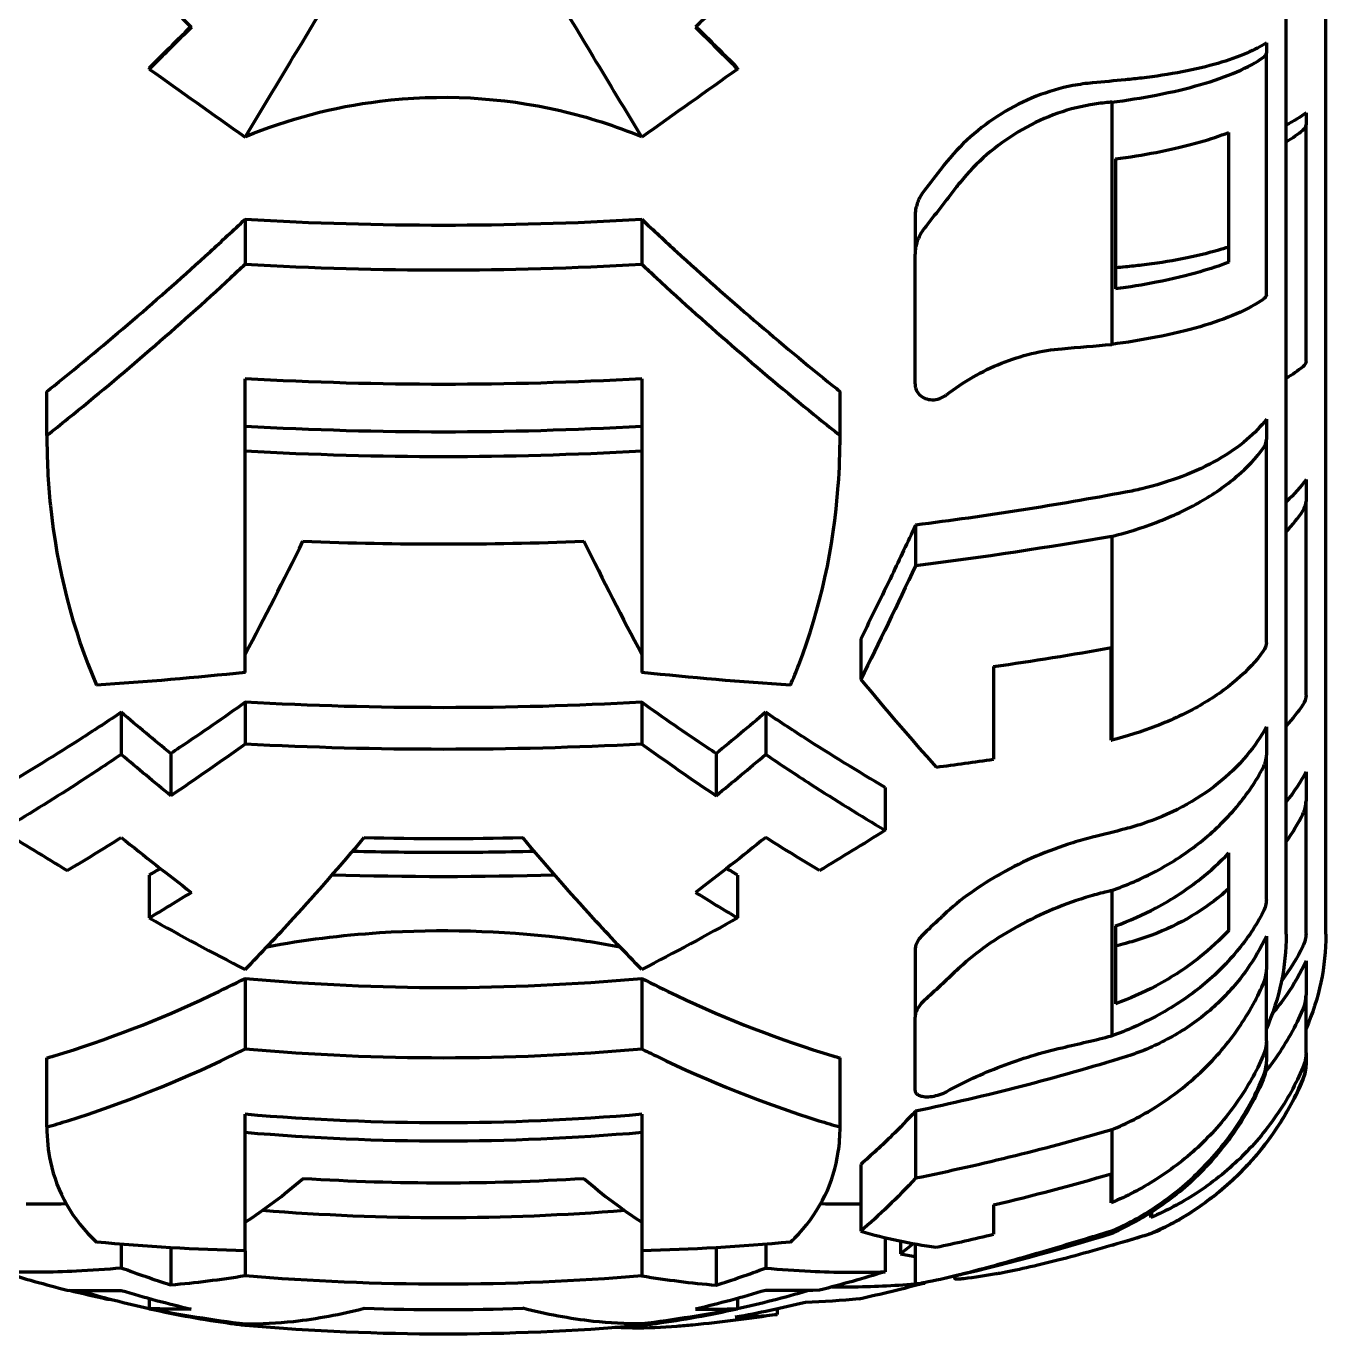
# Model space of a CAD drawing. Header units: millimetres. Extents: x 0 to 1189, y 0 to 841.
# Drawn here: x 374.2 to 406.97, y 267.15 to 300.11 of the extents above; entities that cross this region are included whole.
import ezdxf

# ---------------------------------------------------------------- set-up
doc = ezdxf.new("R2010")
doc.units = ezdxf.units.MM
doc.header["$LTSCALE"] = 0.75
doc.layers.add('Visible', color=7, linetype='Continuous', lineweight=70)

msp = doc.modelspace()

# ---------------------------------------------------------------- linework, layer by layer
at = {"layer": 'Visible', "extrusion": (0, 1, 0)}
for p, q in [((405.971, 277.223), (405.971, 338.531)), ((406.971, 277.223), (406.971, 338.531)), ((405.471, 299.694), (405.471, 299.435)), ((405.471, 293.341), (405.471, 299.435)), ((377.303, 299.059), (377.303, 299.033)), ((392.138, 299.059), (392.138, 299.033)), ((401.572, 298.198), (401.572, 292.093)), ((406.471, 297.931), (406.471, 297.624)), ((404.521, 294.164), (404.521, 297.436)), ((406.471, 291.662), (406.471, 297.624)), ((401.667, 296.767), (401.667, 293.492)), ((379.721, 295.247), (379.721, 294.112)), ((389.721, 295.247), (389.721, 294.112)), ((396.611, 295.318), (396.611, 294.368)), ((396.611, 291.098), (396.611, 294.368)), ((379.721, 283.823), (379.721, 291.223)), ((389.721, 291.223), (389.721, 283.823)), ((374.721, 289.795), (374.721, 290.906)), ((394.721, 289.795), (394.721, 290.906)), ((405.471, 290.206), (405.471, 289.694)), ((405.471, 284.58), (405.471, 289.694)), ((406.471, 288.685), (406.471, 288.133)), ((406.471, 283.247), (406.471, 288.133)), ((396.624, 287.537), (396.624, 286.514)), ((401.572, 287.253), (401.572, 282.116)), ((395.243, 284.665), (395.243, 283.647)), ((401.561, 282.114), (401.561, 284.448)), ((398.59, 283.972), (398.59, 281.635)), ((379.721, 283.071), (379.721, 282.017)), ((389.721, 283.071), (389.721, 282.017)), ((376.596, 282.818), (376.596, 281.756)), ((392.846, 282.818), (392.846, 281.756)), ((405.471, 282.448), (405.471, 281.734)), ((401.561, 282.114), (401.572, 282.116)), ((377.846, 281.778), (377.846, 280.716)), ((391.596, 281.778), (391.596, 280.716)), ((405.471, 278.1), (405.471, 281.734)), ((406.471, 281.317), (406.471, 280.574)), ((395.859, 280.925), (395.859, 279.844)), ((406.471, 277.243), (406.471, 280.574)), ((404.521, 277.319), (404.521, 279.276)), ((377.303, 278.715), (377.303, 277.633)), ((392.138, 278.715), (392.138, 277.633)), ((401.572, 278.327), (401.572, 274.661)), ((401.667, 277.433), (401.667, 275.467)), ((405.471, 277.179), (405.471, 276.332)), ((396.611, 276.821), (396.611, 275.134)), ((405.471, 274.534), (405.471, 276.332)), ((406.471, 276.55), (406.471, 275.688)), ((379.721, 276.112), (379.721, 274.334)), ((389.721, 276.112), (389.721, 274.334)), ((406.471, 274.238), (406.471, 275.688)), ((396.611, 273.287), (396.611, 275.134)), ((405.471, 274.534), (405.471, 274.018)), ((374.721, 272.365), (374.721, 274.106)), ((394.721, 272.365), (394.721, 274.106)), ((405.471, 273.952), (405.471, 274.018)), ((406.471, 274.238), (406.471, 273.952)), ((379.721, 269.243), (379.721, 272.684)), ((389.721, 272.684), (389.721, 269.243)), ((396.624, 272.764), (396.624, 271.071)), ((401.572, 272.293), (401.572, 270.458)), ((404.521, 272.035), (404.521, 272.041)), ((395.243, 271.423), (395.243, 269.738)), ((401.561, 270.455), (401.561, 271.187)), ((398.59, 270.399), (398.59, 269.661)), ((401.561, 270.455), (401.572, 270.458)), ((402.561, 270.086), (402.561, 270.215)), ((402.561, 270.086), (402.572, 270.09)), ((402.572, 270.222), (402.572, 270.09)), ((401.572, 269.743), (401.572, 269.679)), ((401.667, 269.728), (401.667, 269.722)), ((402.572, 269.679), (402.572, 269.679)), ((376.596, 269.407), (376.596, 268.809)), ((377.846, 269.32), (377.846, 268.377)), ((391.596, 269.32), (391.596, 268.377)), ((392.846, 269.407), (392.846, 268.809)), ((395.859, 269.574), (395.859, 268.716)), ((396.243, 269.488), (396.243, 269.171)), ((396.611, 269.417), (396.611, 268.407)), ((379.721, 269.243), (379.721, 268.612)), ((389.721, 269.243), (389.721, 268.612)), ((396.859, 268.442), (396.859, 268.432)), ((397.611, 268.606), (397.611, 268.544)), ((377.303, 268.042), (377.303, 267.785)), ((392.138, 268.042), (392.138, 267.785)), ((393.138, 267.778), (393.138, 267.64)), ((379.721, 267.399), (379.721, 267.368)), ((389.721, 267.399), (389.721, 267.368))]:
    msp.add_line(p, q, dxfattribs=at)
at = {"layer": 'Visible', "extrusion": (2e-16, 0, -1)}
for centre, radius, start, end in [((-400.08, 277.223), 5.891, 180, 203.777), ((-401.08, 277.223), 5.891, 180, 203.777), ((-404.471, 273.952), 1, 180, 202.8429), ((-405.471, 273.952), 1, 180, 202.8429), ((-399.595, 276.427), 7.375, 202.8429, 246.1946), ((-398.595, 276.427), 7.375, 202.8429, 216.5442), ((-384.721, 324.04), 56.914, 252.7771, 257.1282), ((-398.595, 276.427), 7.375, 245.3825, 246.1946), ((-385.721, 324.04), 56.914, 252.7771, 253.8212), ((-385.721, 324.04), 56.914, 264.6738, 265.0766)]:
    msp.add_arc(centre, radius, start, end, dxfattribs=at)
for centre, major_axis, ratio, start_param, end_param in [((385.181, 307.56), (31.993, 31.996), 0.010056, 1.795985, 1.829638), ((385.183, 307.565), (33.291, 33.294), 0.010083, 1.787169, 1.819835), ((384.26, 307.56), (-31.993, 31.996), 0.010056, 4.453548, 4.487201), ((384.722, 313.914), (-55.122, 0), 0.289334, 4.395159, 4.410897), ((393.109, 306.054), (39.333, 1.757), 0.213505, 1.363494, 1.366705), ((388.244, 308.734), (25.307, 35.573), 0.332619, 1.678005, 1.695279), ((388.225, 308.748), (26.362, 37.056), 0.332619, 1.678055, 1.70752), ((384.149, 309.568), (-55.807, 0.174), 0.29246, 4.387463, 4.392158), ((384.721, 318.268), (-55.123, 0), 0.570971, 4.39516, 4.49474), ((394.784, 306.477), (13.466, 39.341), 0.219742, 2.026269, 2.112835), ((384.193, 318.773), (54.32, 13.752), 0.601236, 1.803342, 1.872065), ((385.248, 318.773), (-54.32, 13.752), 0.601236, 4.41112, 4.479843), ((384.721, 315.949), (-55.091, 0), 0.599274, 4.621505, 4.803273), ((378.415, 308.386), (-28.232, 35.264), 0.423717, 4.243432, 4.282595), ((391.026, 308.386), (28.232, 35.264), 0.423717, 2.00059, 2.039753), ((382.968, 312.877), (29.613, 36.99), 0.423734, 2.154685, 2.211096), ((384.721, 315.95), (56.845, 0), 0.599274, 1.482724, 1.658869), ((378.451, 308.388), (-29.367, 36.684), 0.423763, 4.243748, 4.281395), ((384.722, 321.604), (-55.122, 0), 0.796721, 4.395159, 4.410897), ((386.309, 312.617), (-29.482, 36.827), 0.423746, 3.986564, 4.02832), ((392.622, 307.328), (36.716, 32.591), 0.48852, 1.898986, 1.940381), ((385.18, 311.304), (28.279, 35.325), 0.423751, 2.297367, 2.306376), ((384.261, 311.304), (-28.279, 35.325), 0.423751, 3.976809, 3.985819), ((384.721, 311.81), (-55.296, 0), 0.599274, 4.661572, 4.763206), ((385.183, 311.355), (29.425, 36.756), 0.423743, 2.263905, 2.296572), ((393.113, 299.953), (39.122, 6.958), 0.576895, 1.456239, 1.45945), ((388.243, 311.589), (13.347, 41.566), 0.590436, 2.313326, 2.3306), ((384.149, 319.734), (-55.797, 1.244), 0.805194, 4.37043, 4.375125), ((388.225, 311.638), (13.904, 43.299), 0.590424, 2.313366, 2.342831), ((384.721, 323.598), (-55.123, 0), 0.944479, 4.39516, 4.49474), ((394.784, 308.635), (5.643, 41.197), 0.363476, 2.665947, 2.752513), ((384.721, 322.708), (-55.091, 0), 0.955371, 4.629349, 4.795429), ((393.101, 296.92), (38.451, 11.864), 0.707413, 1.568755, 1.571965), ((394.113, 296.806), (38.427, 11.843), 0.706679, 1.56844, 1.571652), ((384.193, 323.128), (45.525, 32.669), 0.941727, 2.246573, 2.315296), ((385.248, 323.128), (-45.525, 32.669), 0.941727, 3.96789, 4.036612), ((395.784, 308.824), (4.747, 41.31), 0.369934, 2.790984, 2.811742), ((378.451, 313.085), (-13.312, 45.066), 0.675554, 3.572008, 3.609656), ((392.622, 314.787), (18.845, 45.334), 0.778782, 2.570328, 2.611723), ((389.225, 313.127), (-10.467, 44.256), 0.613565, 3.179417, 3.208882), ((382.968, 314.626), (13.425, 45.441), 0.675545, 2.826401, 2.882813), ((384.721, 322.71), (56.845, 0), 0.955371, 1.482724, 1.658869), ((393.622, 315.356), (15.821, 46.476), 0.790947, 2.654195, 2.69559), ((388.225, 313.092), (-8.567, 44.663), 0.622707, 3.110325, 3.13979), ((386.309, 314.372), (-13.365, 45.241), 0.675548, 3.314838, 3.356594), ((387.309, 314.411), (-11.093, 45.851), 0.686102, 3.241599, 3.283355), ((385.183, 313.816), (13.34, 45.154), 0.675548, 2.935629, 2.968295)]:
    msp.add_ellipse(centre, major_axis=major_axis, ratio=ratio, start_param=start_param, end_param=end_param, dxfattribs=at)
at = {"layer": 'Visible'}
for centre, major_axis, ratio, start_param, end_param in [((384.258, 307.565), (-33.291, 33.294), 0.010083, 1.787169, 1.819835), ((404.469, 299.435), (1.002, 0), 0.289308, -0.398394, -0.000025), ((405.469, 297.624), (1.002, 0), 0.341997, -0.398402, -0.000033), ((384.73, 307.674), (56.426, 0), 0.289318, -1.290881, -1.267704), ((404.469, 289.694), (1.002, 0), 0.57095, -0.398443, -0.000074), ((405.469, 288.133), (1.002, 0), 0.615642, -0.398453, -0.000084), ((379.901, 310.096), (12.991, 39.464), 0.235789, 4.07952, 4.170867), ((389.54, 310.096), (-12.991, 39.464), 0.235789, 2.112318, 2.203665), ((384.722, 315.442), (56.838, 0.001), 0.570946, -1.32431, -1.270019), ((386.473, 312.877), (-29.613, 36.99), 0.423734, 2.154685, 2.211096), ((390.99, 308.388), (29.367, 36.684), 0.423763, 4.243748, 4.281395), ((384.725, 312.875), (56.445, 0), 0.570958, -1.348929, -1.322622), ((404.469, 281.734), (1.002, 0), 0.796704, -0.39852, -0.000151), ((405.469, 280.574), (1.002, 0), 0.829024, -0.39854, -0.000171), ((376.819, 307.328), (-36.716, 32.591), 0.48852, 1.898986, 1.940381), ((383.132, 312.617), (29.482, 36.827), 0.423746, 3.986564, 4.02832), ((384.721, 313.487), (-56.484, 0), 0.599274, 1.53538, 1.606212), ((384.258, 311.355), (-29.425, 36.756), 0.423743, 2.263905, 2.296572), ((404.469, 276.332), (1.002, 0), 0.944471, -0.398711, -0.000342), ((405.469, 275.688), (1.002, 0), 0.961255, -0.398787, -0.000418), ((384.73, 317.568), (56.426, 0), 0.796711, -1.290886, -1.267708), ((404.469, 274.018), (1.002, 0.006), 0.999787, -0.404323, -0.005954), ((405.469, 273.952), (-1.002, 0.004), 0.999392, 2.746767, 3.145136), ((379.901, 309.985), (4.794, 41.27), 0.369362, 3.43502, 3.526367), ((389.54, 309.985), (-4.794, 41.27), 0.369362, 2.756818, 2.848165), ((384.722, 322.458), (56.838, 0.001), 0.944469, -1.324329, -1.270037), ((384.725, 321.339), (56.445, 0.001), 0.944474, -1.348937, -1.322629), ((376.819, 314.787), (-18.845, 45.334), 0.778782, 2.570328, 2.611723), ((390.99, 313.085), (13.312, 45.066), 0.675554, 3.572008, 3.609656), ((386.473, 314.626), (-13.425, 45.441), 0.675545, 2.826401, 2.882813), ((383.132, 314.372), (13.365, 45.241), 0.675548, 3.314838, 3.356594), ((377.819, 315.356), (-15.821, 46.476), 0.790947, 2.671822, 2.69559), ((384.132, 314.411), (11.093, 45.851), 0.686102, 3.241599, 3.244845), ((384.721, 321.725), (-56.484, 0), 0.955371, 1.53538, 1.606212), ((384.258, 313.816), (-13.34, 45.154), 0.675548, 2.935629, 2.968295), ((385.258, 313.932), (-11.072, 45.763), 0.686102, 3.008868, 3.041534)]:
    msp.add_ellipse(centre, major_axis=major_axis, ratio=ratio, start_param=start_param, end_param=end_param, dxfattribs=at)
for points, knots in [([(379.721, 297.317), (380.124, 297.987), (380.532, 298.664), (381.533, 300.327), (382.129, 301.316), (382.721, 302.3)], [-19.5470654, -19.5470654, -19.5470654, -19.5470654, -19.3224133, -19.3224133, -18.9996033, -18.9996033, -18.9996033, -18.9996033]), ([(389.721, 297.317), (389.317, 297.987), (388.909, 298.664), (387.908, 300.327), (387.312, 301.316), (386.721, 302.3)], [17.408031, 17.408031, 17.408031, 17.408031, 17.632683, 17.632683, 17.9554931, 17.9554931, 17.9554931, 17.9554931]), ([(405.471, 299.694), (405.338, 299.608), (405.172, 299.518), (404.757, 299.339), (404.502, 299.25), (403.987, 299.101), (403.681, 299.027), (403.022, 298.9), (402.669, 298.846), (402.201, 298.79), (402.061, 298.775), (401.916, 298.761)], [2.8500439, 2.8500439, 2.8500439, 2.8500439, 2.9462515, 2.9462515, 3.0553759, 3.0553759, 3.1644386, 3.1644386, 3.2735014, 3.2735014, 3.3166644, 3.3166644, 3.3166644, 3.3166644]), ([(401.572, 298.198), (401.945, 298.245), (402.33, 298.306), (403.105, 298.456), (403.488, 298.548), (404.131, 298.734), (404.451, 298.845), (404.994, 299.081), (405.22, 299.204), (405.392, 299.323)], [-4.0816675, -4.0816675, -4.0816675, -4.0816675, -3.9618291, -3.9618291, -3.8252836, -3.8252836, -3.6886674, -3.6886674, -3.5563533, -3.5563533, -3.5563533, -3.5563533]), ([(401.09, 298.685), (400.925, 298.67), (400.759, 298.647), (399.963, 298.494), (399.349, 298.253), (398.234, 297.562), (397.742, 297.121), (397.327, 296.592), (397.314, 296.575), (397.301, 296.558)], [2.3633104, 2.3633104, 2.3633104, 2.3633104, 2.4153862, 2.4153862, 2.6142476, 2.6142476, 2.8105093, 2.8105093, 2.8169655, 2.8169655, 2.8169655, 2.8169655]), ([(379.729, 297.332), (380.803, 297.775), (381.942, 298.078), (384.637, 298.41), (386.177, 298.329), (388.368, 297.823), (389.054, 297.604), (389.712, 297.332)], [-4.6014627, -4.6014627, -4.6014627, -4.6014627, -4.2919798, -4.2919798, -3.8917813, -3.8917813, -3.7013752, -3.7013752, -3.7013752, -3.7013752]), ([(401.449, 298.187), (401.309, 298.174), (401.17, 298.156), (400.398, 298.021), (399.78, 297.789), (398.655, 297.115), (398.156, 296.682), (397.716, 296.137), (397.687, 296.1), (397.658, 296.063)], [2.3628766, 2.3628766, 2.3628766, 2.3628766, 2.4067943, 2.4067943, 2.6057136, 2.6057136, 2.8021395, 2.8021395, 2.8164491, 2.8164491, 2.8164491, 2.8164491]), ([(406.471, 297.931), (406.338, 297.828), (406.172, 297.723), (405.975, 297.622), (405.973, 297.621), (405.971, 297.62)], [2.85004391, 2.85004391, 2.85004391, 2.85004391, 2.94625152, 2.94625152, 2.94736491, 2.94736491, 2.94736491, 2.94736491]), ([(401.667, 296.767), (402.011, 296.812), (402.361, 296.868), (403.105, 297.012), (403.489, 297.105), (404.054, 297.268), (404.297, 297.349), (404.521, 297.436)], [-4.069161, -4.069161, -4.069161, -4.069161, -3.9594341, -3.9594341, -3.8229021, -3.8229021, -3.7194059, -3.7194059, -3.7194059, -3.7194059]), ([(396.843, 295.965), (396.807, 295.918), (396.774, 295.869), (396.695, 295.727), (396.658, 295.631), (396.623, 295.476), (396.615, 295.42), (396.612, 295.364), (396.612, 295.348), (396.611, 295.333), (396.611, 295.318)], [0.57879869, 0.57879869, 0.57879869, 0.57879869, 0.59663945, 0.59663945, 0.62828561, 0.62828561, 0.64611018, 0.64611018, 0.64611018, 0.65098718, 0.65098718, 0.65098718, 0.65098718]), ([(374.721, 290.906), (374.781, 290.954), (374.841, 291.002), (376.225, 292.113), (377.548, 293.25), (379.132, 294.698), (379.428, 294.971), (379.721, 295.247)], [17.4746476, 17.4746476, 17.4746476, 17.4746476, 17.4981244, 17.4981244, 18.0162376, 18.0162376, 18.1360299, 18.1360299, 18.1360299, 18.1360299]), ([(379.721, 295.247), (381.438, 295.147), (383.131, 295.1), (386.311, 295.1), (388.003, 295.147), (389.721, 295.247)], [18.0059202, 18.0059202, 18.0059202, 18.0059202, 18.4829061, 18.4829061, 18.9598921, 18.9598921, 18.9598921, 18.9598921]), ([(389.721, 295.247), (390.014, 294.971), (390.309, 294.698), (391.893, 293.25), (393.216, 292.113), (394.601, 291.002), (394.661, 290.954), (394.721, 290.906)], [16.6833676, 16.6833676, 16.6833676, 16.6833676, 16.8031599, 16.8031599, 17.3212731, 17.3212731, 17.3447499, 17.3447499, 17.3447499, 17.3447499]), ([(396.843, 295.01), (396.808, 294.965), (396.776, 294.918), (396.697, 294.778), (396.659, 294.683), (396.623, 294.527), (396.615, 294.468), (396.612, 294.41), (396.612, 294.396), (396.611, 294.382), (396.611, 294.368)], [0.57737749, 0.57737749, 0.57737749, 0.57737749, 0.59475126, 0.59475126, 0.62625191, 0.62625191, 0.6448508, 0.6448508, 0.6448508, 0.64934479, 0.64934479, 0.64934479, 0.64934479]), ([(404.521, 294.547), (404.428, 294.517), (404.335, 294.487), (403.984, 294.386), (403.678, 294.312), (403.019, 294.184), (402.666, 294.13), (402.198, 294.074), (402.059, 294.059), (401.916, 294.045)], [3.0257977, 3.0257977, 3.0257977, 3.0257977, 3.0657466, 3.0657466, 3.1748762, 3.1748762, 3.2840059, 3.2840059, 3.3268295, 3.3268295, 3.3268295, 3.3268295]), ([(374.721, 289.795), (374.898, 289.936), (375.074, 290.078), (376.635, 291.342), (378.017, 292.539), (379.48, 293.888), (379.6, 294), (379.721, 294.112)], [-6.0159843, -6.0159843, -6.0159843, -6.0159843, -5.9467443, -5.9467443, -5.4053806, -5.4053806, -5.3566078, -5.3566078, -5.3566078, -5.3566078]), ([(379.721, 294.112), (381.438, 294.016), (383.128, 293.97), (386.313, 293.97), (388.003, 294.016), (389.721, 294.112)], [-6.920639, -6.920639, -6.920639, -6.920639, -6.4429476, -6.4429476, -5.9652563, -5.9652563, -5.9652563, -5.9652563]), ([(389.721, 294.112), (389.841, 294), (389.961, 293.888), (391.425, 292.539), (392.806, 291.342), (394.367, 290.078), (394.544, 289.936), (394.721, 289.795)], [-6.7908419, -6.7908419, -6.7908419, -6.7908419, -6.742069, -6.742069, -6.2007054, -6.2007054, -6.1314654, -6.1314654, -6.1314654, -6.1314654]), ([(404.521, 294.164), (404.296, 294.076), (404.051, 293.995), (403.484, 293.83), (403.101, 293.737), (402.358, 293.593), (402.009, 293.537), (401.667, 293.492)], [-0.6503544, -0.6503544, -0.6503544, -0.6503544, -0.5458766, -0.5458766, -0.409261, -0.409261, -0.2999653, -0.2999653, -0.2999653, -0.2999653]), ([(405.392, 293.228), (405.219, 293.107), (404.991, 292.982), (404.444, 292.743), (404.123, 292.631), (403.478, 292.444), (403.095, 292.351), (402.324, 292.201), (401.942, 292.14), (401.572, 292.093)], [-0.8176817, -0.8176817, -0.8176817, -0.8176817, -0.683213, -0.683213, -0.5456153, -0.5456153, -0.4089137, -0.4089137, -0.2898807, -0.2898807, -0.2898807, -0.2898807]), ([(405.471, 293.341), (405.471, 293.305), (405.441, 293.262), (405.393, 293.228), (405.393, 293.228), (405.392, 293.228)], [0.44681284, 0.44681284, 0.44681284, 0.44681284, 0.48438099, 0.48438099, 0.4848196, 0.4848196, 0.4848196, 0.4848196]), ([(397.405, 290.822), (397.827, 291.15), (398.295, 291.42), (399.288, 291.817), (399.804, 291.941), (400.32, 291.984)], [-0.3219243, -0.3219243, -0.3219243, -0.3219243, -0.1609373, -0.1609373, 0, 0, 0, 0]), ([(406.471, 291.662), (406.471, 291.619), (406.441, 291.569), (406.393, 291.529), (406.393, 291.528), (406.392, 291.528)], [0.44681284, 0.44681284, 0.44681284, 0.44681284, 0.48438099, 0.48438099, 0.4848196, 0.4848196, 0.4848196, 0.4848196]), ([(389.721, 291.223), (388.004, 291.129), (386.316, 291.084), (383.125, 291.084), (381.437, 291.129), (379.721, 291.223)], [-20.2998931, -20.2998931, -20.2998931, -20.2998931, -19.8212787, -19.8212787, -19.3426644, -19.3426644, -19.3426644, -19.3426644]), ([(396.611, 291.098), (396.611, 291.065), (396.615, 291.034), (396.633, 290.962), (396.649, 290.923), (396.703, 290.839), (396.745, 290.798), (396.842, 290.737), (396.895, 290.717), (397.012, 290.695), (397.075, 290.694), (397.207, 290.716), (397.274, 290.74), (397.359, 290.789), (397.383, 290.805), (397.405, 290.822)], [0.0011854, 0.0011854, 0.0011854, 0.0011854, 0.0118921, 0.0118921, 0.0261366, 0.0261366, 0.045713, 0.045713, 0.0638758, 0.0638758, 0.0833592, 0.0833592, 0.1044028, 0.1044028, 0.1129139, 0.1129139, 0.1129139, 0.1129139]), ([(405.471, 290.206), (405.338, 290.035), (405.172, 289.859), (404.757, 289.505), (404.502, 289.33), (403.987, 289.036), (403.681, 288.89), (403.022, 288.639), (402.669, 288.533), (402.201, 288.422), (402.061, 288.392), (401.916, 288.365)], [2.8500439, 2.8500439, 2.8500439, 2.8500439, 2.9462515, 2.9462515, 3.0553759, 3.0553759, 3.1644386, 3.1644386, 3.2735014, 3.2735014, 3.3166644, 3.3166644, 3.3166644, 3.3166644]), ([(374.721, 289.795), (374.721, 289.2), (374.75, 288.61), (374.974, 286.439), (375.362, 284.921), (375.971, 283.504)], [11.8642356, 11.8642356, 11.8642356, 11.8642356, 12.0649624, 12.0649624, 12.6112644, 12.6112644, 12.6112644, 12.6112644]), ([(389.721, 290.023), (388.004, 289.928), (386.316, 289.882), (383.125, 289.882), (381.437, 289.928), (379.721, 290.023)], [-19.817453, -19.817453, -19.817453, -19.817453, -19.3387186, -19.3387186, -18.8599842, -18.8599842, -18.8599842, -18.8599842]), ([(393.471, 283.504), (393.544, 283.673), (393.613, 283.845), (394.229, 285.442), (394.561, 286.958), (394.706, 288.953), (394.721, 289.373), (394.721, 289.795)], [1.4412238, 1.4412238, 1.4412238, 1.4412238, 1.506827, 1.506827, 2.0457096, 2.0457096, 2.1881347, 2.1881347, 2.1881347, 2.1881347]), ([(401.572, 287.253), (401.945, 287.347), (402.33, 287.466), (403.105, 287.762), (403.488, 287.944), (404.131, 288.312), (404.451, 288.531), (404.994, 288.995), (405.22, 289.239), (405.392, 289.473)], [0.2897036, 0.2897036, 0.2897036, 0.2897036, 0.409542, 0.409542, 0.5460875, 0.5460875, 0.6827036, 0.6827036, 0.8150178, 0.8150178, 0.8150178, 0.8150178]), ([(389.721, 289.398), (388.005, 289.304), (386.318, 289.259), (383.124, 289.259), (381.436, 289.304), (379.721, 289.398)], [-7.07885, -7.07885, -7.07885, -7.07885, -6.5997659, -6.5997659, -6.1206818, -6.1206818, -6.1206818, -6.1206818]), ([(406.471, 288.685), (406.338, 288.5), (406.172, 288.31), (405.975, 288.129), (405.973, 288.127), (405.971, 288.125)], [2.85004391, 2.85004391, 2.85004391, 2.85004391, 2.94625152, 2.94625152, 2.94736491, 2.94736491, 2.94736491, 2.94736491]), ([(396.624, 287.537), (396.423, 287.106), (396.225, 286.685), (395.773, 285.743), (395.51, 285.204), (395.243, 284.665)], [5.2353136, 5.2353136, 5.2353136, 5.2353136, 5.3879579, 5.3879579, 5.5883827, 5.5883827, 5.5883827, 5.5883827]), ([(381.179, 287.13), (382.39, 287.084), (383.577, 287.061), (385.864, 287.061), (387.051, 287.084), (388.262, 287.13)], [-20.3932221, -20.3932221, -20.3932221, -20.3932221, -20.0502167, -20.0502167, -19.7072114, -19.7072114, -19.7072114, -19.7072114]), ([(405.471, 284.58), (405.471, 284.509), (405.441, 284.425), (405.393, 284.358), (405.393, 284.357), (405.392, 284.356)], [0.44681284, 0.44681284, 0.44681284, 0.44681284, 0.48438099, 0.48438099, 0.4848196, 0.4848196, 0.4848196, 0.4848196]), ([(405.392, 284.356), (405.219, 284.119), (404.991, 283.87), (404.444, 283.4), (404.123, 283.179), (403.478, 282.809), (403.095, 282.625), (402.324, 282.329), (401.942, 282.211), (401.572, 282.116)], [3.5813627, 3.5813627, 3.5813627, 3.5813627, 3.7158313, 3.7158313, 3.8534291, 3.8534291, 3.9901307, 3.9901307, 4.1091636, 4.1091636, 4.1091636, 4.1091636]), ([(406.471, 283.247), (406.471, 283.17), (406.441, 283.079), (406.393, 283.007), (406.393, 283.006), (406.392, 283.006)], [0.44681284, 0.44681284, 0.44681284, 0.44681284, 0.48438099, 0.48438099, 0.4848196, 0.4848196, 0.4848196, 0.4848196]), ([(379.721, 283.071), (379.175, 282.681), (378.623, 282.298), (377.994, 281.877), (377.92, 281.827), (377.846, 281.778)], [6.4700001, 6.4700001, 6.4700001, 6.4700001, 6.693301, 6.693301, 6.7232545, 6.7232545, 6.7232545, 6.7232545]), ([(391.596, 281.778), (391.521, 281.827), (391.447, 281.877), (390.818, 282.298), (390.266, 282.681), (389.721, 283.071)], [5.3380025, 5.3380025, 5.3380025, 5.3380025, 5.367956, 5.367956, 5.5912569, 5.5912569, 5.5912569, 5.5912569]), ([(376.596, 282.818), (376.274, 282.602), (375.95, 282.39), (374.946, 281.744), (374.263, 281.324), (373.582, 280.925)], [6.6749509, 6.6749509, 6.6749509, 6.6749509, 6.8062552, 6.8062552, 7.0814117, 7.0814117, 7.0814117, 7.0814117]), ([(395.859, 280.925), (395.178, 281.324), (394.495, 281.744), (393.491, 282.39), (393.168, 282.602), (392.846, 282.818)], [4.947867, 4.947867, 4.947867, 4.947867, 5.2230235, 5.2230235, 5.3543278, 5.3543278, 5.3543278, 5.3543278]), ([(405.471, 282.448), (405.338, 282.21), (405.172, 281.963), (404.757, 281.469), (404.502, 281.225), (403.987, 280.815), (403.681, 280.611), (403.022, 280.26), (402.669, 280.113), (402.201, 279.958), (402.061, 279.917), (401.916, 279.879)], [2.8500439, 2.8500439, 2.8500439, 2.8500439, 2.9462515, 2.9462515, 3.0553759, 3.0553759, 3.1644386, 3.1644386, 3.2735014, 3.2735014, 3.3166644, 3.3166644, 3.3166644, 3.3166644]), ([(376.596, 281.756), (376.22, 281.502), (375.843, 281.253), (374.838, 280.606), (374.21, 280.216), (373.582, 279.844)], [-5.6143586, -5.6143586, -5.6143586, -5.6143586, -5.4611539, -5.4611539, -5.2078164, -5.2078164, -5.2078164, -5.2078164]), ([(392.846, 281.756), (393.221, 281.502), (393.598, 281.253), (394.603, 280.606), (395.231, 280.216), (395.859, 279.844)], [6.940353, 6.940353, 6.940353, 6.940353, 7.0935578, 7.0935578, 7.3468953, 7.3468953, 7.3468953, 7.3468953]), ([(401.572, 278.327), (401.945, 278.458), (402.33, 278.624), (403.105, 279.037), (403.488, 279.292), (404.131, 279.805), (404.451, 280.11), (404.994, 280.758), (405.22, 281.099), (405.392, 281.424)], [-4.0816675, -4.0816675, -4.0816675, -4.0816675, -3.9618291, -3.9618291, -3.8252836, -3.8252836, -3.6886674, -3.6886674, -3.5563533, -3.5563533, -3.5563533, -3.5563533]), ([(406.471, 281.317), (406.338, 281.069), (406.172, 280.813), (405.975, 280.569), (405.973, 280.566), (405.971, 280.563)], [2.85004391, 2.85004391, 2.85004391, 2.85004391, 2.94625152, 2.94625152, 2.94736491, 2.94736491, 2.94736491, 2.94736491]), ([(379.721, 276.334), (380.124, 276.748), (380.532, 277.18), (381.533, 278.275), (382.129, 278.957), (382.721, 279.659)], [-19.5470654, -19.5470654, -19.5470654, -19.5470654, -19.3224133, -19.3224133, -18.9996033, -18.9996033, -18.9996033, -18.9996033]), ([(389.721, 276.334), (389.317, 276.748), (388.909, 277.18), (387.908, 278.275), (387.312, 278.957), (386.721, 279.659)], [17.408031, 17.408031, 17.408031, 17.408031, 17.632683, 17.632683, 17.9554931, 17.9554931, 17.9554931, 17.9554931]), ([(401.09, 279.668), (400.925, 279.627), (400.759, 279.581), (399.963, 279.336), (399.349, 279.073), (398.234, 278.448), (397.742, 278.093), (397.327, 277.702), (397.314, 277.69), (397.301, 277.677)], [2.3633104, 2.3633104, 2.3633104, 2.3633104, 2.4153862, 2.4153862, 2.6142476, 2.6142476, 2.8105093, 2.8105093, 2.8169655, 2.8169655, 2.8169655, 2.8169655]), ([(387.016, 279.31), (386.235, 279.291), (385.468, 279.281), (383.973, 279.281), (383.206, 279.291), (382.425, 279.31)], [-19.5628767, -19.5628767, -19.5628767, -19.5628767, -19.3387186, -19.3387186, -19.1145606, -19.1145606, -19.1145606, -19.1145606]), ([(401.667, 277.433), (402.011, 277.559), (402.361, 277.713), (403.105, 278.109), (403.489, 278.364), (404.054, 278.815), (404.297, 279.037), (404.521, 279.276)], [-4.069161, -4.069161, -4.069161, -4.069161, -3.9594341, -3.9594341, -3.8229021, -3.8229021, -3.7194059, -3.7194059, -3.7194059, -3.7194059]), ([(401.449, 278.296), (401.309, 278.262), (401.17, 278.224), (400.398, 277.996), (399.78, 277.739), (398.655, 277.123), (398.156, 276.771), (397.716, 276.367), (397.687, 276.34), (397.658, 276.312)], [2.3628766, 2.3628766, 2.3628766, 2.3628766, 2.4067943, 2.4067943, 2.6057136, 2.6057136, 2.8021395, 2.8021395, 2.8164491, 2.8164491, 2.8164491, 2.8164491]), ([(404.521, 278.373), (404.428, 278.289), (404.335, 278.209), (403.984, 277.928), (403.678, 277.724), (403.019, 277.372), (402.666, 277.224), (402.198, 277.07), (402.059, 277.028), (401.916, 276.991)], [3.0257977, 3.0257977, 3.0257977, 3.0257977, 3.0657466, 3.0657466, 3.1748762, 3.1748762, 3.2840059, 3.2840059, 3.3268295, 3.3268295, 3.3268295, 3.3268295]), ([(405.471, 278.1), (405.471, 278), (405.441, 277.882), (405.393, 277.789), (405.393, 277.788), (405.392, 277.787)], [0.44681284, 0.44681284, 0.44681284, 0.44681284, 0.48438099, 0.48438099, 0.4848196, 0.4848196, 0.4848196, 0.4848196]), ([(405.392, 277.787), (405.219, 277.456), (404.991, 277.109), (404.444, 276.453), (404.123, 276.144), (403.478, 275.628), (403.095, 275.372), (402.324, 274.959), (401.942, 274.793), (401.572, 274.661)], [-0.8176817, -0.8176817, -0.8176817, -0.8176817, -0.683213, -0.683213, -0.5456153, -0.5456153, -0.4089137, -0.4089137, -0.2898807, -0.2898807, -0.2898807, -0.2898807]), ([(380.274, 276.91), (381.186, 277.081), (382.139, 277.201), (384.637, 277.362), (386.177, 277.319), (388.175, 277.079), (388.678, 277.002), (389.167, 276.91)], [-4.5495957, -4.5495957, -4.5495957, -4.5495957, -4.2919798, -4.2919798, -3.8917813, -3.8917813, -3.7533639, -3.7533639, -3.7533639, -3.7533639]), ([(396.843, 277.246), (396.807, 277.212), (396.774, 277.177), (396.695, 277.08), (396.658, 277.016), (396.623, 276.918), (396.615, 276.883), (396.612, 276.848), (396.612, 276.839), (396.611, 276.83), (396.611, 276.821)], [0.57879869, 0.57879869, 0.57879869, 0.57879869, 0.59663945, 0.59663945, 0.62828561, 0.62828561, 0.64611018, 0.64611018, 0.64611018, 0.65098718, 0.65098718, 0.65098718, 0.65098718]), ([(404.521, 277.319), (404.296, 277.077), (404.051, 276.852), (403.484, 276.398), (403.101, 276.143), (402.358, 275.747), (402.009, 275.593), (401.667, 275.467)], [-0.6503544, -0.6503544, -0.6503544, -0.6503544, -0.5458766, -0.5458766, -0.409261, -0.409261, -0.2999653, -0.2999653, -0.2999653, -0.2999653]), ([(406.471, 277.243), (406.471, 277.139), (406.441, 277.017), (406.393, 276.92), (406.393, 276.919), (406.392, 276.918)], [0.44681284, 0.44681284, 0.44681284, 0.44681284, 0.48438099, 0.48438099, 0.4848196, 0.4848196, 0.4848196, 0.4848196]), ([(405.471, 277.179), (405.338, 276.896), (405.172, 276.604), (404.757, 276.018), (404.502, 275.729), (403.987, 275.243), (403.681, 275.002), (403.022, 274.586), (402.669, 274.411), (402.201, 274.227), (402.061, 274.178), (401.916, 274.133)], [2.8500439, 2.8500439, 2.8500439, 2.8500439, 2.9462515, 2.9462515, 3.0553759, 3.0553759, 3.1644386, 3.1644386, 3.2735014, 3.2735014, 3.3166644, 3.3166644, 3.3166644, 3.3166644]), ([(406.471, 276.55), (406.338, 276.262), (406.172, 275.965), (405.866, 275.525), (405.746, 275.371), (405.621, 275.226)], [2.8500439, 2.8500439, 2.8500439, 2.8500439, 2.9462515, 2.9462515, 3.0012922, 3.0012922, 3.0012922, 3.0012922]), ([(374.721, 274.106), (374.781, 274.123), (374.841, 274.141), (376.225, 274.555), (377.548, 275.067), (379.132, 275.816), (379.428, 275.961), (379.721, 276.112)], [17.4739176, 17.4739176, 17.4739176, 17.4739176, 17.4973944, 17.4973944, 18.0155075, 18.0155075, 18.1352998, 18.1352998, 18.1352998, 18.1352998]), ([(379.721, 276.112), (381.438, 275.956), (383.131, 275.881), (386.311, 275.881), (388.003, 275.956), (389.721, 276.112)], [18.0059202, 18.0059202, 18.0059202, 18.0059202, 18.4829061, 18.4829061, 18.9598921, 18.9598921, 18.9598921, 18.9598921]), ([(389.721, 276.112), (390.014, 275.961), (390.309, 275.816), (391.893, 275.067), (393.216, 274.555), (394.601, 274.141), (394.661, 274.123), (394.721, 274.106)], [16.6833676, 16.6833676, 16.6833676, 16.6833676, 16.8031599, 16.8031599, 17.3212731, 17.3212731, 17.3447499, 17.3447499, 17.3447499, 17.3447499]), ([(401.572, 272.293), (401.945, 272.449), (402.33, 272.646), (403.105, 273.135), (403.488, 273.437), (404.131, 274.045), (404.451, 274.408), (404.994, 275.175), (405.22, 275.579), (405.392, 275.965)], [0.2897036, 0.2897036, 0.2897036, 0.2897036, 0.409542, 0.409542, 0.5460875, 0.5460875, 0.6827036, 0.6827036, 0.8150178, 0.8150178, 0.8150178, 0.8150178]), ([(396.843, 275.551), (396.808, 275.519), (396.776, 275.486), (396.697, 275.391), (396.659, 275.329), (396.623, 275.23), (396.615, 275.194), (396.612, 275.159), (396.612, 275.151), (396.611, 275.142), (396.611, 275.134)], [0.57737749, 0.57737749, 0.57737749, 0.57737749, 0.59475126, 0.59475126, 0.62625191, 0.62625191, 0.6448508, 0.6448508, 0.6448508, 0.64934479, 0.64934479, 0.64934479, 0.64934479]), ([(405.451, 273.755), (405.546, 273.875), (405.639, 273.999), (405.994, 274.51), (406.22, 274.921), (406.392, 275.314)], [0.6390749, 0.6390749, 0.6390749, 0.6390749, 0.6827036, 0.6827036, 0.8150178, 0.8150178, 0.8150178, 0.8150178]), ([(374.721, 272.365), (374.898, 272.416), (375.074, 272.469), (376.635, 272.954), (378.017, 273.504), (379.48, 274.214), (379.6, 274.273), (379.721, 274.334)], [-6.0159843, -6.0159843, -6.0159843, -6.0159843, -5.9467443, -5.9467443, -5.4053806, -5.4053806, -5.3566078, -5.3566078, -5.3566078, -5.3566078]), ([(379.721, 274.334), (381.438, 274.183), (383.128, 274.112), (386.313, 274.112), (388.003, 274.183), (389.721, 274.334)], [-6.920639, -6.920639, -6.920639, -6.920639, -6.4429476, -6.4429476, -5.9652563, -5.9652563, -5.9652563, -5.9652563]), ([(389.721, 274.334), (389.841, 274.273), (389.961, 274.214), (391.425, 273.504), (392.806, 272.954), (394.367, 272.469), (394.544, 272.416), (394.721, 272.365)], [-6.7900934, -6.7900934, -6.7900934, -6.7900934, -6.7413206, -6.7413206, -6.1999569, -6.1999569, -6.1307169, -6.1307169, -6.1307169, -6.1307169]), ([(397.405, 273.256), (397.827, 273.491), (398.295, 273.709), (399.288, 274.087), (399.804, 274.244), (400.32, 274.362)], [-0.3219243, -0.3219243, -0.3219243, -0.3219243, -0.1609373, -0.1609373, 0, 0, 0, 0]), ([(405.471, 274.534), (405.471, 274.416), (405.441, 274.276), (405.393, 274.166), (405.393, 274.164), (405.392, 274.163)], [0.44681284, 0.44681284, 0.44681284, 0.44681284, 0.48438099, 0.48438099, 0.4848196, 0.4848196, 0.4848196, 0.4848196]), ([(405.392, 274.163), (405.219, 273.771), (404.991, 273.36), (404.444, 272.581), (404.123, 272.216), (403.478, 271.603), (403.095, 271.3), (402.324, 270.81), (401.942, 270.614), (401.572, 270.458)], [3.5813627, 3.5813627, 3.5813627, 3.5813627, 3.7158313, 3.7158313, 3.8534291, 3.8534291, 3.9901307, 3.9901307, 4.1091636, 4.1091636, 4.1091636, 4.1091636]), ([(406.471, 274.238), (406.471, 274.117), (406.441, 273.976), (406.393, 273.863), (406.393, 273.862), (406.392, 273.861)], [0.44681284, 0.44681284, 0.44681284, 0.44681284, 0.48438099, 0.48438099, 0.4848196, 0.4848196, 0.4848196, 0.4848196]), ([(401.572, 269.743), (401.945, 269.908), (402.33, 270.116), (403.105, 270.634), (403.488, 270.954), (404.131, 271.598), (404.451, 271.981), (404.994, 272.794), (405.22, 273.221), (405.392, 273.63)], [-4.0816675, -4.0816675, -4.0816675, -4.0816675, -3.9618291, -3.9618291, -3.8252836, -3.8252836, -3.6886674, -3.6886674, -3.5563533, -3.5563533, -3.5563533, -3.5563533]), ([(406.392, 273.861), (406.219, 273.461), (405.991, 273.043), (405.444, 272.251), (405.123, 271.879), (404.478, 271.255), (404.095, 270.947), (403.324, 270.448), (402.942, 270.249), (402.572, 270.09)], [3.5813627, 3.5813627, 3.5813627, 3.5813627, 3.7158313, 3.7158313, 3.8534291, 3.8534291, 3.9901307, 3.9901307, 4.1091636, 4.1091636, 4.1091636, 4.1091636]), ([(396.611, 273.287), (396.611, 273.27), (396.615, 273.254), (396.633, 273.218), (396.649, 273.2), (396.703, 273.163), (396.745, 273.147), (396.842, 273.129), (396.895, 273.126), (397.012, 273.131), (397.075, 273.14), (397.207, 273.171), (397.274, 273.193), (397.359, 273.231), (397.383, 273.243), (397.405, 273.256)], [0.0011854, 0.0011854, 0.0011854, 0.0011854, 0.0118921, 0.0118921, 0.0261366, 0.0261366, 0.045713, 0.045713, 0.0638758, 0.0638758, 0.0833592, 0.0833592, 0.1044028, 0.1044028, 0.1129139, 0.1129139, 0.1129139, 0.1129139]), ([(402.572, 269.679), (402.945, 269.844), (403.33, 270.052), (404.105, 270.57), (404.488, 270.889), (405.131, 271.533), (405.451, 271.916), (405.994, 272.728), (406.22, 273.156), (406.392, 273.564)], [-4.0816675, -4.0816675, -4.0816675, -4.0816675, -3.9618291, -3.9618291, -3.8252836, -3.8252836, -3.6886674, -3.6886674, -3.5563533, -3.5563533, -3.5563533, -3.5563533]), ([(389.721, 272.684), (388.004, 272.538), (386.316, 272.467), (383.125, 272.467), (381.437, 272.538), (379.721, 272.684)], [-20.2998931, -20.2998931, -20.2998931, -20.2998931, -19.8212787, -19.8212787, -19.3426644, -19.3426644, -19.3426644, -19.3426644]), ([(396.624, 272.764), (396.423, 272.547), (396.225, 272.341), (395.773, 271.896), (395.51, 271.654), (395.243, 271.423)], [5.2353136, 5.2353136, 5.2353136, 5.2353136, 5.3879579, 5.3879579, 5.5883827, 5.5883827, 5.5883827, 5.5883827]), ([(374.721, 272.365), (374.721, 272.062), (374.75, 271.769), (374.974, 270.718), (375.362, 270.04), (375.971, 269.461)], [11.8642356, 11.8642356, 11.8642356, 11.8642356, 12.0649624, 12.0649624, 12.6112644, 12.6112644, 12.6112644, 12.6112644]), ([(393.471, 269.461), (393.544, 269.531), (393.613, 269.602), (394.229, 270.269), (394.561, 270.959), (394.706, 271.94), (394.721, 272.15), (394.721, 272.365)], [1.4412238, 1.4412238, 1.4412238, 1.4412238, 1.506827, 1.506827, 2.0457096, 2.0457096, 2.1881347, 2.1881347, 2.1881347, 2.1881347]), ([(389.721, 272.223), (388.005, 272.076), (386.318, 272.005), (383.124, 272.005), (381.436, 272.076), (379.721, 272.223)], [-7.07885, -7.07885, -7.07885, -7.07885, -6.5997659, -6.5997659, -6.1206818, -6.1206818, -6.1206818, -6.1206818]), ([(401.667, 269.728), (402.011, 269.886), (402.361, 270.079), (403.105, 270.576), (403.489, 270.896), (404.054, 271.462), (404.297, 271.741), (404.521, 272.041)], [-4.069161, -4.069161, -4.069161, -4.069161, -3.9594341, -3.9594341, -3.8229021, -3.8229021, -3.7194059, -3.7194059, -3.7194059, -3.7194059]), ([(381.179, 271.068), (382.39, 270.995), (383.577, 270.959), (385.864, 270.959), (387.051, 270.995), (388.262, 271.068)], [-20.3932221, -20.3932221, -20.3932221, -20.3932221, -20.0502167, -20.0502167, -19.7072114, -19.7072114, -19.7072114, -19.7072114]), ([(401.449, 269.705), (401.309, 269.662), (401.17, 269.619), (400.398, 269.384), (399.78, 269.201), (398.655, 268.878), (398.156, 268.742), (397.716, 268.632), (397.687, 268.625), (397.658, 268.618)], [2.3628766, 2.3628766, 2.3628766, 2.3628766, 2.4067943, 2.4067943, 2.6057136, 2.6057136, 2.8021395, 2.8021395, 2.8164491, 2.8164491, 2.8164491, 2.8164491]), ([(402.449, 269.641), (402.309, 269.598), (402.17, 269.555), (401.398, 269.324), (400.78, 269.151), (399.655, 268.863), (399.156, 268.75), (398.716, 268.67), (398.687, 268.665), (398.658, 268.66)], [2.3628766, 2.3628766, 2.3628766, 2.3628766, 2.4067943, 2.4067943, 2.6057136, 2.6057136, 2.8021395, 2.8021395, 2.8164491, 2.8164491, 2.8164491, 2.8164491]), ([(376.596, 268.809), (376.22, 268.773), (375.843, 268.746), (374.838, 268.699), (374.21, 268.695), (373.582, 268.716)], [-5.6143586, -5.6143586, -5.6143586, -5.6143586, -5.4611539, -5.4611539, -5.2078164, -5.2078164, -5.2078164, -5.2078164]), ([(392.846, 268.809), (393.221, 268.773), (393.598, 268.746), (394.603, 268.699), (395.231, 268.695), (395.859, 268.716)], [6.940353, 6.940353, 6.940353, 6.940353, 7.0935578, 7.0935578, 7.3468953, 7.3468953, 7.3468953, 7.3468953]), ([(394.523, 268.335), (394.674, 268.334), (394.825, 268.334), (395.521, 268.341), (396.066, 268.366), (396.611, 268.41)], [7.032216, 7.032216, 7.032216, 7.032216, 7.0935578, 7.0935578, 7.3135801, 7.3135801, 7.3135801, 7.3135801]), ([(396.843, 268.439), (396.808, 268.432), (396.776, 268.426), (396.697, 268.412), (396.659, 268.407), (396.623, 268.404), (396.615, 268.404), (396.612, 268.405), (396.612, 268.406), (396.611, 268.406), (396.611, 268.407)], [0.57737749, 0.57737749, 0.57737749, 0.57737749, 0.59475126, 0.59475126, 0.62625191, 0.62625191, 0.6448508, 0.6448508, 0.6448508, 0.64934479, 0.64934479, 0.64934479, 0.64934479]), ([(397.843, 268.54), (397.808, 268.535), (397.776, 268.532), (397.697, 268.526), (397.659, 268.526), (397.623, 268.532), (397.615, 268.535), (397.612, 268.54), (397.612, 268.542), (397.611, 268.543), (397.611, 268.544)], [0.57737749, 0.57737749, 0.57737749, 0.57737749, 0.59475126, 0.59475126, 0.62625191, 0.62625191, 0.6448508, 0.6448508, 0.6448508, 0.64934479, 0.64934479, 0.64934479, 0.64934479]), ([(377.313, 267.783), (378.002, 267.63), (378.685, 267.507), (379.48, 267.398), (379.6, 267.383), (379.721, 267.368)], [-5.6770085, -5.6770085, -5.6770085, -5.6770085, -5.4053806, -5.4053806, -5.3566078, -5.3566078, -5.3566078, -5.3566078]), ([(379.721, 267.399), (380.124, 267.4), (380.532, 267.421), (381.533, 267.53), (382.129, 267.644), (382.721, 267.796)], [-19.5470654, -19.5470654, -19.5470654, -19.5470654, -19.3224133, -19.3224133, -18.9996033, -18.9996033, -18.9996033, -18.9996033]), ([(389.721, 267.399), (389.317, 267.4), (388.909, 267.421), (387.908, 267.53), (387.312, 267.644), (386.721, 267.796)], [17.408031, 17.408031, 17.408031, 17.408031, 17.632683, 17.632683, 17.9554931, 17.9554931, 17.9554931, 17.9554931]), ([(389.721, 267.368), (389.841, 267.383), (389.961, 267.398), (390.756, 267.507), (391.439, 267.63), (392.128, 267.783)], [-6.7908419, -6.7908419, -6.7908419, -6.7908419, -6.742069, -6.742069, -6.4704412, -6.4704412, -6.4704412, -6.4704412]), ([(379.721, 267.368), (381.438, 267.221), (383.128, 267.15), (386.313, 267.15), (388.003, 267.221), (389.721, 267.368)], [-6.920639, -6.920639, -6.920639, -6.920639, -6.4429476, -6.4429476, -5.9652563, -5.9652563, -5.9652563, -5.9652563]), ([(390.605, 267.337), (390.239, 267.306), (389.87, 267.292), (389.346, 267.299), (389.194, 267.305), (389.042, 267.313)], [17.4294453, 17.4294453, 17.4294453, 17.4294453, 17.632683, 17.632683, 17.7156391, 17.7156391, 17.7156391, 17.7156391])]:
    msp.add_open_spline(points, degree=3, knots=knots, dxfattribs=at)
for points in [[(376.596, 301.856), (377.183, 301.269), (377.773, 300.679), (378.363, 300.089)], [(392.846, 301.856), (392.258, 301.269), (391.668, 300.679), (391.078, 300.089)], [(377.303, 299.033), (378.083, 298.479), (378.894, 297.903), (379.721, 297.317)], [(392.138, 299.033), (391.358, 298.479), (390.547, 297.903), (389.721, 297.317)], [(405.97, 297.202), (406.133, 297.298), (406.275, 297.396), (406.392, 297.491)], [(406.392, 291.528), (406.275, 291.432), (406.133, 291.333), (405.97, 291.236)], [(405.97, 287.373), (406.133, 287.546), (406.275, 287.722), (406.392, 287.893)], [(401.572, 287.253), (399.988, 286.974), (398.324, 286.723), (396.624, 286.514)], [(395.243, 283.647), (395.868, 282.892), (396.507, 282.149), (397.146, 281.437)], [(406.392, 283.006), (406.275, 282.833), (406.133, 282.655), (405.97, 282.48)], [(405.97, 279.551), (406.133, 279.784), (406.275, 280.021), (406.392, 280.252)], [(376.596, 279.663), (377.183, 279.19), (377.773, 278.728), (378.363, 278.279)], [(392.846, 279.663), (392.258, 279.19), (391.668, 278.728), (391.078, 278.279)], [(377.303, 277.633), (378.083, 277.197), (378.894, 276.76), (379.721, 276.334)], [(392.138, 277.633), (391.358, 277.197), (390.547, 276.76), (389.721, 276.334)], [(406.392, 276.918), (406.248, 276.63), (406.065, 276.332), (405.851, 276.044)], [(401.572, 272.293), (399.988, 271.832), (398.324, 271.417), (396.624, 271.071)], [(375.212, 270.424), (374.874, 270.415), (374.536, 270.414), (374.198, 270.42)], [(395.243, 270.42), (394.905, 270.414), (394.567, 270.415), (394.229, 270.424)], [(395.243, 269.738), (395.868, 269.558), (396.507, 269.421), (397.146, 269.335)], [(396.243, 269.171), (396.365, 269.148), (396.488, 269.125), (396.611, 269.105)], [(396.754, 268.422), (396.789, 268.426), (396.824, 268.429), (396.859, 268.432)], [(375.539, 268.244), (376.129, 268.069), (376.717, 267.917), (377.303, 267.786)], [(376.596, 268.247), (377.183, 268.069), (377.773, 267.911), (378.363, 267.774)], [(392.846, 268.247), (392.258, 268.069), (391.668, 267.911), (391.078, 267.774)], [(392.138, 267.786), (392.724, 267.917), (393.313, 268.069), (393.902, 268.244)], [(377.303, 267.785), (378.083, 267.633), (378.894, 267.503), (379.721, 267.399)], [(392.138, 267.785), (391.358, 267.633), (390.547, 267.503), (389.721, 267.399)], [(393.846, 267.944), (393.258, 267.798), (392.668, 267.672), (392.078, 267.567)], [(393.138, 267.64), (392.448, 267.532), (391.732, 267.442), (391.004, 267.373)]]:
    msp.add_open_spline(points, degree=3, dxfattribs=at)

doc.saveas('drawing.dxf')
